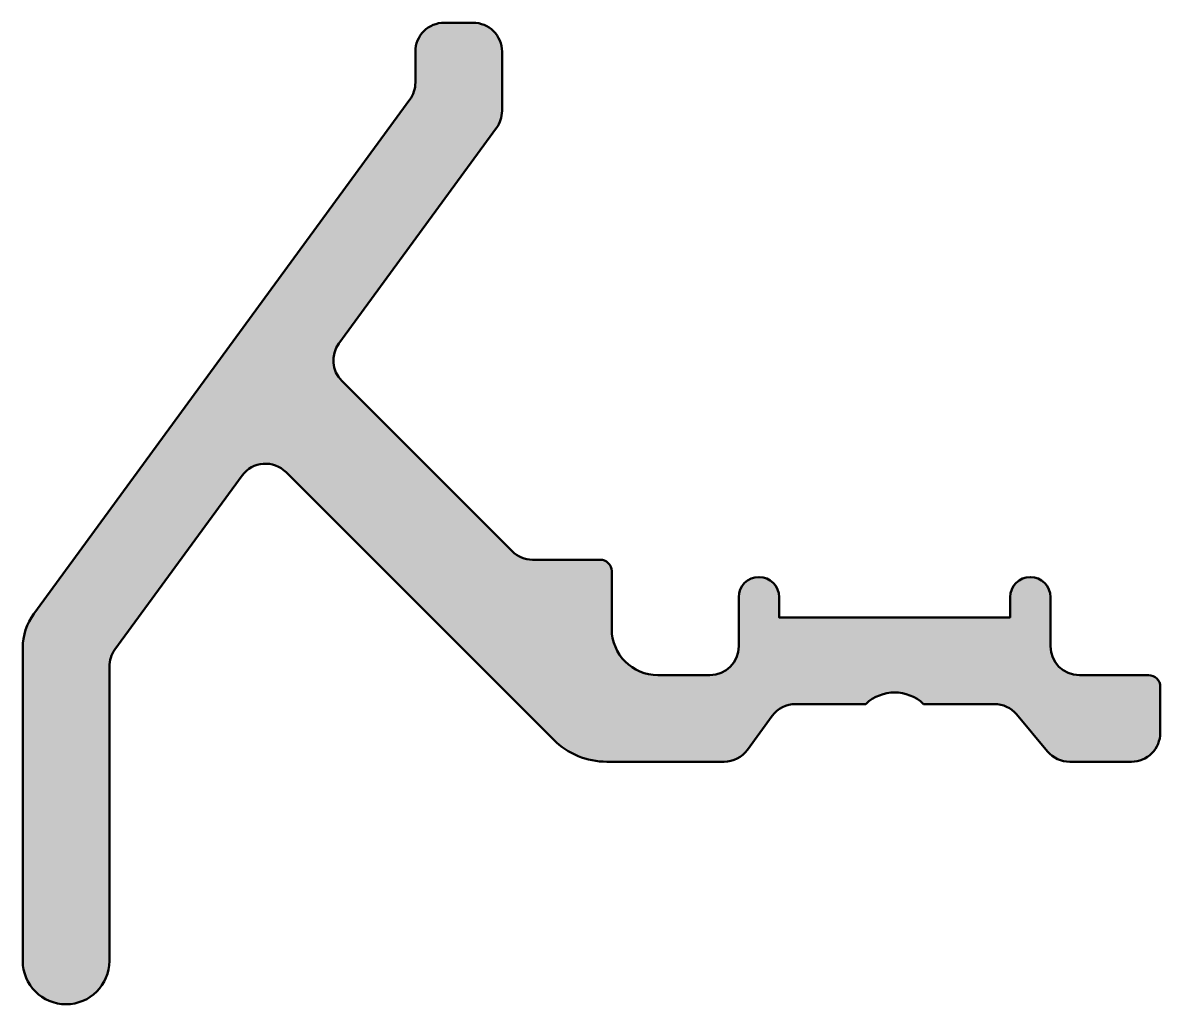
# Model space of a CAD drawing. Extents: x -6.5 to 13.2, y -7.1 to 9.9.
import ezdxf

# ---------------------------------------------------------------- set-up
doc = ezdxf.new("R2010")
doc.units = 0
doc.layers.add('0S-Alu contour', color=7, linetype='Continuous', lineweight=50)
doc.layers.add('0S-Alu hatch', color=252, linetype='Continuous', lineweight=25)

# ---------------------------------------------------------------- blocks, each defined once
blk = doc.blocks.new('485180__DFF8D131_0B4C_4202_A2BF_E7B0675494FB_')
at = {"layer": '0S-Alu hatch'}
h = blk.add_hatch(color=256, dxfattribs=at)
edge = h.paths.add_edge_path()
edge.add_ellipse((1.301855677196315, 8.422735831446195), major_axis=(-0.4999999999999996, 0), ratio=1, start_angle=143.8263709542278, end_angle=180, ccw=False)
edge.add_line((1.705471706602793, 8.127618734675865), (-1.023809682995998, 4.394925069489278))
edge.add_arc((-0.6201936535895199, 4.09980797271895), 0.4999999999999999, 143.8263709542279, 224.9999999999999)
edge.add_line((-0.9737470441827937, 3.746254582125676), (1.976729411349218, 0.7957781265936568))
edge.add_arc((2.330282801942493, 1.149331517186929), 0.5000000000000002, 224.9999999999999, 270.0000000000002)
edge.add_line((2.330282801942495, 0.6493315171869299), (3.501855677196324, 0.6493315171869299))
edge.add_ellipse((3.501855677196326, 0.4493315171869288), major_axis=(-0.2000000000000011, 0), ratio=1, start_angle=180, end_angle=270.0000000000006, ccw=False)
edge.add_line((3.701855677196328, 0.4493315171869288), (3.70185567719632, -0.5506684828130677))
edge.add_arc((4.501855677196317, -0.5506684828130713), 0.7999999999999972, 180, 270)
edge.add_line((4.501855677196317, -1.350668482813068), (5.401855677196309, -1.35066848281307))
edge.add_arc((5.401855677196309, -0.8506684828130701), 0.5, 270, 360)
edge.add_line((5.901855677196309, -0.8506684828130701), (5.901855677196301, -0.0006684828130723))
edge.add_ellipse((6.251855677196314, -0.0006684828130705), major_axis=(-0.3500000000000121, 0), ratio=1, start_angle=180, end_angle=360, ccw=False)
edge.add_line((6.601855677196326, -0.0006684828130687), (6.601855677196319, -0.3506684828130702))
edge.add_line((6.601855677196319, -0.3506684828130702), (10.60185567719632, -0.3506684828130702))
edge.add_line((10.60185567719632, -0.3506684828130702), (10.60185567719632, -0.0006684828130723))
edge.add_ellipse((10.95185567719632, -0.0006684828130723), major_axis=(-0.3500000000000014, 0), ratio=1, start_angle=180, end_angle=360, ccw=False)
edge.add_line((11.30185567719632, -0.0006684828130723), (11.30185567719632, -0.8506684828130666))
edge.add_arc((11.80185567719632, -0.8506684828130683), 0.5000000000000018, 180, 269.9999999999998)
edge.add_line((11.80185567719632, -1.35066848281307), (13.00185567719632, -1.35066848281307))
edge.add_ellipse((13.00185567719632, -1.550668482813069), major_axis=(-0.1999999999999993, 0), ratio=1, start_angle=180, end_angle=270.000000000001, ccw=False)
edge.add_line((13.20185567719632, -1.550668482813069), (13.20185567719632, -2.35066848281307))
edge.add_ellipse((12.70185567719632, -2.350668482813066), major_axis=(-0.5000000000000036, 0), ratio=1, start_angle=89.9999999999996, end_angle=180, ccw=False)
edge.add_line((12.70185567719631, -2.85066848281307), (11.63500950627382, -2.85066848281307))
edge.add_ellipse((11.63500950627382, -2.350668482813064), major_axis=(-0.5000000000000054, 0), ratio=1, start_angle=40.000000000000114, end_angle=90, ccw=False)
edge.add_line((11.25198728471432, -2.672062287656338), (10.71262443850102, -2.029274677969798))
edge.add_arc((10.32960221694154, -2.350668482813066), 0.4999999999999966, 40.00000000000009, 90)
edge.add_line((10.32960221694154, -1.85066848281307), (9.101855677196319, -1.85066848281307))
edge.add_arc((8.601855677196319, -2.37566848281307), 0.7250000000000004, 46.39718102729641, 133.6028189727036)
edge.add_line((8.101855677196319, -1.85066848281307), (6.886847648327332, -1.85066848281307))
edge.add_arc((6.886847648327331, -2.350668482813068), 0.4999999999999983, 89.99999999999991, 143.8263709542279)
edge.add_line((6.483231618920854, -2.05555138604274), (6.051662531170698, -2.645785579583399))
edge.add_ellipse((5.648046501764216, -2.350668482813064), major_axis=(-0.5000000000000056, 0), ratio=1, start_angle=89.9999999999996, end_angle=143.8263709542276, ccw=False)
edge.add_line((5.648046501764213, -2.85066848281307), (3.616069239569405, -2.85066848281307))
edge.add_ellipse((3.616069239569406, -1.550668482813069), major_axis=(-1.3, 0), ratio=1, start_angle=44.99999999999977, end_angle=90, ccw=False)
edge.add_line((2.696830424026892, -2.469907298355579), (-1.939101519367905, 2.166024645039225))
edge.add_arc((-2.292654909961177, 1.812471254445949), 0.5000000000000006, 45.00000000000039, 143.8263709542279)
edge.add_line((-2.696270939367657, 2.107588351216278), (-4.90176035221016, -0.9087427575242089))
edge.add_arc((-4.49814432280368, -1.20385985429454), 0.500000000000002, 143.8263709542277, 180)
edge.add_line((-4.998144322803682, -1.20385985429454), (-4.998144322803682, -6.300668482813069))
edge.add_ellipse((-5.748144322803682, -6.300668482813069), major_axis=(-0.75, 0), ratio=1, start_angle=0, end_angle=180, ccw=False)
edge.add_line((-6.498144322803682, -6.300668482813069), (-6.498144322803685, -0.8772641685538076))
edge.add_ellipse((-5.498144322803687, -0.877264168553804), major_axis=(-0.9999999999999982, 0), ratio=1, start_angle=323.82637095422814, end_angle=360, ccw=False)
edge.add_line((-6.305376381616647, -0.2870299750131497), (0.2054717066027925, 8.617512263286969))
edge.add_arc((-0.1981443228036857, 8.912629360057299), 0.5000000000000004, 323.8263709542278, 360)
edge.add_line((0.3018556771963146, 8.912629360057299), (0.3018556771963148, 9.449331517186934))
edge.add_ellipse((0.801855677196313, 9.449331517186932), major_axis=(-0.4999999999999983, 0), ratio=1, start_angle=269.99999999999983, end_angle=360, ccw=False)
edge.add_line((0.8018556771963147, 9.94933151718693), (1.301855677196314, 9.94933151718693))
edge.add_ellipse((1.301855677196316, 9.449331517186932), major_axis=(-0.4999999999999983, 0), ratio=1, start_angle=180, end_angle=270.0000000000002, ccw=False)
edge.add_line((1.801855677196314, 9.449331517186932), (1.801855677196314, 8.422735831446193))
at = {"layer": '0S-Alu contour', "color": 7}
for points in [[(0.8018556771963147, 9.94933151718693), (1.301855677196314, 9.94933151718693)], [(0.3018556771963146, 8.912629360057299), (0.3018556771963148, 9.449331517186934)], [(1.801855677196314, 9.449331517186932), (1.801855677196314, 8.422735831446193)], [(-6.305376381616647, -0.2870299750131497), (0.2054717066027925, 8.617512263286969)], [(1.705471706602793, 8.127618734675865), (-1.023809682995998, 4.394925069489278)], [(-0.9737470441827937, 3.746254582125676), (1.976729411349218, 0.7957781265936568)], [(-2.696270939367657, 2.107588351216278), (-4.90176035221016, -0.9087427575242089)], [(2.696830424026892, -2.469907298355579), (-1.939101519367905, 2.166024645039225)], [(2.330282801942495, 0.6493315171869299), (3.501855677196324, 0.6493315171869299)], [(3.701855677196328, 0.4493315171869288), (3.70185567719632, -0.5506684828130677)], [(5.901855677196309, -0.8506684828130701), (5.901855677196301, -0.0006684828130723)], [(6.601855677196326, -0.0006684828130687), (6.601855677196319, -0.3506684828130702), (10.60185567719632, -0.3506684828130702), (10.60185567719632, -0.0006684828130723)], [(11.30185567719632, -0.0006684828130723), (11.30185567719632, -0.8506684828130666)], [(-6.498144322803682, -6.300668482813069), (-6.498144322803685, -0.8772641685538076)], [(-4.998144322803682, -1.20385985429454), (-4.998144322803682, -6.300668482813069)], [(4.501855677196317, -1.350668482813068), (5.401855677196309, -1.35066848281307)], [(11.80185567719632, -1.35066848281307), (13.00185567719632, -1.35066848281307)], [(13.20185567719632, -1.550668482813069), (13.20185567719632, -2.35066848281307)], [(8.101855677196319, -1.85066848281307), (6.886847648327332, -1.85066848281307)], [(10.32960221694154, -1.85066848281307), (9.101855677196319, -1.85066848281307)], [(6.483231618920854, -2.05555138604274), (6.051662531170698, -2.645785579583399)], [(11.25198728471432, -2.672062287656338), (10.71262443850102, -2.029274677969798)], [(5.648046501764213, -2.85066848281307), (3.616069239569405, -2.85066848281307)], [(12.70185567719631, -2.85066848281307), (11.63500950627382, -2.85066848281307)]]:
    blk.add_lwpolyline(points, dxfattribs=at)
at = {"layer": '0S-Alu contour', "color": 7, "extrusion": (0, 0, -1)}
for centre, radius, start, end in [((-0.801855677196313, 9.449331517186932), 0.4999999999999983, 0, 90.00000000000018), ((-1.301855677196316, 9.449331517186932), 0.4999999999999983, 89.9999999999998, 180), ((-1.301855677196315, 8.422735831446195), 0.4999999999999996, 180, 216.1736290457722), ((-3.501855677196326, 0.4493315171869288), 0.2000000000000011, 89.99999999999936, 180), ((-6.251855677196314, -0.0006684828130705), 0.3500000000000121, 0, 180), ((-10.95185567719632, -0.0006684828130723), 0.3500000000000014, 0, 180), ((5.498144322803687, -0.877264168553804), 0.9999999999999982, 0, 36.17362904577188), ((-13.00185567719632, -1.550668482813069), 0.1999999999999993, 89.99999999999898, 180), ((-12.70185567719632, -2.350668482813066), 0.5000000000000036, 180, 270.0000000000004), ((-3.616069239569406, -1.550668482813069), 1.3, 270.0000000000001, 315.0000000000002), ((-5.648046501764216, -2.350668482813064), 0.5000000000000056, 216.1736290457724, 270.0000000000004), ((-11.63500950627382, -2.350668482813064), 0.5000000000000054, 270, 319.9999999999999), ((5.748144322803682, -6.300668482813069), 0.75, 180, 0)]:
    blk.add_arc(centre, radius, start, end, dxfattribs=at)
at = {"layer": '0S-Alu contour', "color": 7}
for centre, radius, start, end in [((-0.1981443228036857, 8.912629360057299), 0.5000000000000004, 323.8263709542278, 0), ((-0.6201936535895199, 4.09980797271895), 0.4999999999999999, 143.8263709542279, 224.9999999999999), ((-2.292654909961177, 1.812471254445949), 0.5000000000000006, 45.00000000000039, 143.8263709542279), ((2.330282801942493, 1.149331517186929), 0.5000000000000002, 224.9999999999999, 270.0000000000002), ((4.501855677196317, -0.5506684828130713), 0.7999999999999972, 180, 270), ((-4.49814432280368, -1.20385985429454), 0.500000000000002, 143.8263709542277, 180), ((5.401855677196309, -0.8506684828130701), 0.5, 270, 0), ((11.80185567719632, -0.8506684828130683), 0.5000000000000018, 180, 269.9999999999998), ((8.601855677196319, -2.37566848281307), 0.7250000000000004, 46.39718102729641, 133.6028189727036), ((6.886847648327331, -2.350668482813068), 0.4999999999999983, 89.99999999999991, 143.8263709542279), ((10.32960221694154, -2.350668482813066), 0.4999999999999966, 40.00000000000009, 90)]:
    blk.add_arc(centre, radius, start, end, dxfattribs=at)
blk = doc.blocks.new('485180__B073C0ED_5F9C_4C41_9949_0F52E09A11E5_')
at = {"layer": '0S-Alu contour', "color": 7}
blk.add_blockref('485180__DFF8D131_0B4C_4202_A2BF_E7B0675494FB_', (0, 0), dxfattribs=at)

msp = doc.modelspace()

# ---------------------------------------------------------------- block references
at = {"layer": '0S-Alu contour', "color": 7}
msp.add_blockref('485180__B073C0ED_5F9C_4C41_9949_0F52E09A11E5_', (0, 0), dxfattribs=at)

doc.saveas('drawing.dxf')
